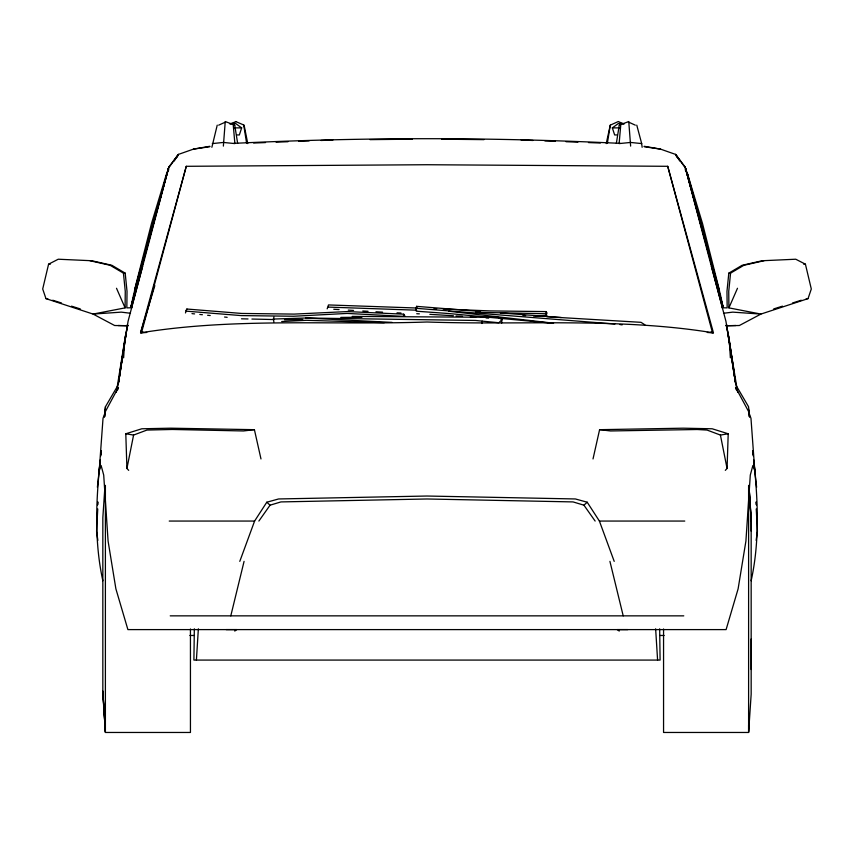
<?xml version="1.0" encoding="UTF-8"?>
<svg xmlns="http://www.w3.org/2000/svg" width="854" height="854" viewBox="0 0 854 854"><rect width="100%" height="100%" fill="white"/><g stroke="black" fill="none" stroke-linecap="round" stroke-linejoin="round"><path stroke-width="1.28" d="M748.606 731.504L748.606 725.057M751.168 669.504L751.168 638.995M751.168 531.124L751.168 518.485L748.958 485.755L751.168 520.993L749.001 486.033M100.281 459.932C96.043 500.017 94.111 541.137 102.854 580.763M131.964 307.75L126.84 307.878L127.022 291.331L125.186 273.141L111.863 265.284L91.752 260.737L58.243 259.221L48.582 264.185L42.7 288.994L45.967 298.633L93.075 314.069L125.09 307.878L125.26 291.331L123.435 273.141L110.113 265.284L89.99 260.737M223.364 146.109L225.242 121.535L234.733 125.154L237.636 143.291M194.338 628.832L193.901 660.078L660.099 660.078L659.662 628.832M725.313 470.351L727.074 468.472L728.206 433.779L712.183 428.783L683.307 428.185L599.593 429.679L593.018 458.94M97.751 508.952L96.577 531.273L97.858 540.39M123.627 357.837L124.503 344.002L128.068 321.296L168.9 166.946L178.347 154.435L193.516 149.098L209.817 146.29M196.409 660.078L198.363 628.832M104.957 486.15L102.832 517.812L102.832 693.533L105.394 731.504L102.832 691.035L105.394 732.465L190.442 732.465L190.442 628.982M663.558 628.982L663.558 732.465L748.606 732.465L751.168 694.217L751.168 518.485M97.804 501.842L97.591 504.938L97.783 502.344M104.562 416.816L105.458 406.717L118.162 385.005L120.798 367.925M104.551 416.805L105.095 410.251L104.476 416.656M481.891 323.506L482.126 321.125L475.497 320.453L305.849 317.998L273.365 319.054L273.899 321.926M501.597 323.239L501.96 319.674L498.224 317.346L352.19 316.407M726.156 325.758L739.361 325.513L760.925 314.069L808.033 298.633L811.3 288.994L805.418 264.185L795.757 259.221L762.248 260.737L742.137 265.284L728.814 273.141L726.978 291.331L727.16 307.878L722.036 307.75M764.01 260.737L743.887 265.284L730.565 273.141L728.74 291.331L728.91 307.878L760.925 314.069L732.764 312.137L723.509 313.258M104.925 411.884L105.458 406.717M327.167 308.86L328.48 304.942L416.912 308.027M540.283 315.713L546.902 315.382L545.877 313.749L546.101 311.593L490.079 310.92L443.194 308.999M100.292 460.327L97.388 487.239M100.836 455.022L101.252 451.04M100.697 456.036L101.252 450.827M211.867 147.294L217.226 125.154M756.142 540.39L757.423 531.273L756.249 508.952M118.663 382.101L119.048 379.528M119.421 376.945L125.442 335.718L116.368 392.178M118.727 382.016L119.122 379.4M119.517 376.795L119.923 374.18M120.318 371.575L122.517 357.207M122.912 354.602L123.307 351.987M123.713 349.382L127.492 324.573L121.204 365.298M607.365 143.291L610.268 125.154L618.285 121.535L624.018 124.118M616.364 143.291L619.267 125.154L628.757 121.535L630.636 146.109M119.549 374.148L124.503 344.002M751.146 580.763C759.889 541.137 757.957 500.017 753.719 459.932M185.467 312.948L186.909 309.031L241.639 313.45L294.032 314.101L347.546 311.571L403.728 314.187L404.817 315.809M403.728 314.187L403.312 316.343L347.215 313.429L293.616 316.247L241.223 315.596L186.492 311.176M128.687 470.351L126.926 468.472L133.587 435.06L146.931 430.064L172.369 429.466L243.475 430.96L254.407 429.679L260.982 458.94M606.233 143.589L610.268 125.154M170.224 615.851L230.793 615.851L244.073 561.366M131.644 307.291L142.607 266.331M186.279 166.306L140.558 332.846C235.106 317.346 331.608 325.331 427 322.001C522.392 325.331 618.894 317.346 713.442 332.846L667.721 166.306L427 164.726L186.279 166.306L141.476 332.846L146.771 332.452M177.216 157.061L178.347 154.435L168.462 168.185L131.046 306.426L133.822 293.648L168.9 166.946M130.94 307.323L168.462 168.185M552.271 323.218L449.108 313.557L416.304 311.198L416.058 308.305L416.592 306.351L480.546 311.475M117.745 389.776L118.471 387.246L105.565 411.222L103.024 418.332L99.192 470.938L101.124 465.537L103.708 475.08L108.084 541.073L115.888 588.844L127.897 629.601L236.761 629.601L234.754 631.063M154.83 285.631L140.558 332.846L142.906 331.843M273.365 319.054L273.974 317.08M230.495 123.52L235.661 123.52L241.661 127.886L239.355 134.943L236.761 134.943M239.793 561.366L254.599 521.057L266.8 502.216L278.607 498.96L427 496.025L575.393 498.96L587.2 502.216L599.401 521.057L614.207 561.366M728.91 307.878L737.493 288.268M185.884 310.803L186.909 309.031M166.818 172.924L168.846 169.668M174.28 160.958L178.347 154.435M258.869 521.057L270.067 505.184L280.934 501.917L427 498.982L573.066 501.917L583.933 505.184L595.131 521.057M501.96 319.674L498.864 322.727L482.126 321.125M583.933 505.184L587.2 502.216M617.239 134.943L614.645 134.943L612.339 127.886L618.339 123.52L623.505 123.52M218.699 125.154L225.573 122.047M229.982 124.118L236.078 121.535M773.703 308.924L782.477 306.159M792.501 302.989L801.265 300.224M126.926 468.472L125.794 433.779L141.817 428.783L170.693 428.185L254.407 429.679M599.593 429.679L610.525 430.96L697.227 429.509L707.069 430.064L720.413 435.06L728.206 433.779M193.516 149.098L209.817 146.717M212.315 143.589L223.396 142.447L234.882 143.589L233.259 125.154L234.733 125.154M302.786 319.492L284.489 319.791M340.799 317.389L361.947 317.261M281.692 321.542L306.383 320.303L384.289 322.673M233.825 143.365C362.512 137.152 491.488 137.152 620.175 143.365M253.638 143.034L265.53 142.575M276.098 142.18L287.979 141.721M298.548 141.326L309.116 140.921M320.997 140.472L332.889 140.013M725.751 325.737L735.86 325.513M230.793 615.851L683.776 615.851M226.182 629.601L627.818 629.601M370.006 139.629L412.418 139.191M235.715 121.535L244.095 125.154L247.767 143.589M619.267 125.154L620.741 125.154L619.118 143.589L630.604 142.447L641.685 143.589L642.133 147.294M233.9 127.886L241.661 127.886M612.339 127.886L620.1 127.886M48.582 264.185L50.333 264.185M803.667 264.185L805.418 264.185M123.435 273.141L125.186 273.141M728.814 273.141L730.565 273.141M45.967 298.633L47.728 298.633M806.272 298.633L808.033 298.633M169.231 521.057L254.599 521.057M599.401 521.057L684.769 521.057M189.855 635.472L194.093 635.472M659.907 635.472L664.145 635.472M441.582 139.191L483.994 139.629M545.877 313.749L475.571 312.276M127.844 325.758L114.639 325.513L93.075 314.069L121.236 312.137L130.491 313.258M118.14 325.513L128.249 325.737M241.501 318.809L248.012 318.958M251.919 319.044L274.07 319.556M434.046 308.636L436.682 308.732M328.256 307.098L416.688 310.183M521.111 140.013L533.003 140.472M544.884 140.921L555.452 141.326M566.021 141.721L577.902 142.18M588.47 142.575L600.362 143.034M397.035 312.831L400.974 313.012M416.731 313.728L419.357 313.856M429.861 314.336L453.41 315.767M305.849 317.998L392.093 322.396M522.99 315.436L525.637 315.585M533.558 316.012L540.166 316.375M546.763 316.738L641.012 322.332L644.951 324.851M333.765 309.255L339.038 309.564M348.272 310.119L353.556 310.429M362.79 310.984L368.063 311.294M375.984 311.763L382.581 312.158M456.025 315.948L462.548 316.375M470.383 316.909L475.614 317.25M486.054 317.955L488.669 318.126M707.229 332.452L712.524 332.846L667.721 166.306M500.401 312.959L561.291 317.528M416.058 308.305L614.869 324.05M191.979 313.631L194.595 313.898M199.804 314.443L202.409 314.72M207.618 315.265L210.223 315.542M224.559 317.037L227.164 317.314M448.852 311.24L553.573 323.196M644.183 146.717L660.484 149.098L675.653 154.435L685.1 166.946L720.178 293.648L722.954 306.426L685.538 168.185L675.653 154.435L676.784 157.061M619.887 324.531L622.139 324.872M125.794 433.779L133.587 435.06M644.183 146.29L660.484 149.098M52.734 300.224L61.499 302.989M71.522 306.159L80.297 308.924M711.094 331.843L713.442 332.846M628.427 122.047L635.301 125.154M619.246 631.063L617.239 629.601L726.103 629.601L738.112 588.844L745.916 541.073L750.292 475.08L752.876 465.537L754.808 470.938L756.612 487.239M266.8 502.216L270.067 505.184M546.101 311.593L547.126 313.226M675.653 154.435L679.72 160.958M685.154 169.668L687.182 172.924M116.507 288.268L125.09 307.878M636.774 125.154L641.685 143.589M736.255 389.776L735.529 387.246L748.435 411.222L750.976 418.332L754.808 470.938L753.708 460.327M685.538 168.185L723.06 307.323M711.393 266.331L722.356 307.291M685.1 166.946L725.932 321.296L737.632 392.178M609.927 561.366L623.206 615.851M720.413 435.06L727.074 468.472M243.732 125.154L246.635 143.291M734.451 374.148L728.558 335.718L734.579 376.945M732.796 365.298L726.508 324.584L730.287 349.382M733.202 367.925L735.838 385.005L748.542 406.717L749.075 411.884M730.693 351.987L731.088 354.602M731.483 357.207L733.682 371.575M734.077 374.18L734.483 376.795M734.878 379.4L735.273 382.016M734.952 379.528L735.337 382.101M752.748 450.827L753.303 456.036M752.748 451.04L753.164 455.022M749.438 416.816L748.905 410.251L749.524 416.656M416.592 306.351L416.752 308.283M748.905 410.251L749.449 416.805M756.217 502.344L756.409 504.938L756.196 501.842M729.497 344.002L730.373 357.837M655.637 628.832L657.591 660.078M748.606 485.36L748.606 732.465M105.394 485.36L105.394 732.465M135.818 284.905L134.516 290.573L166.679 173.33L151.5 223.502L135.818 284.905M687.737 174.547L687.321 173.33L719.484 290.573L702.5 223.502L687.737 174.547"/></g></svg>
